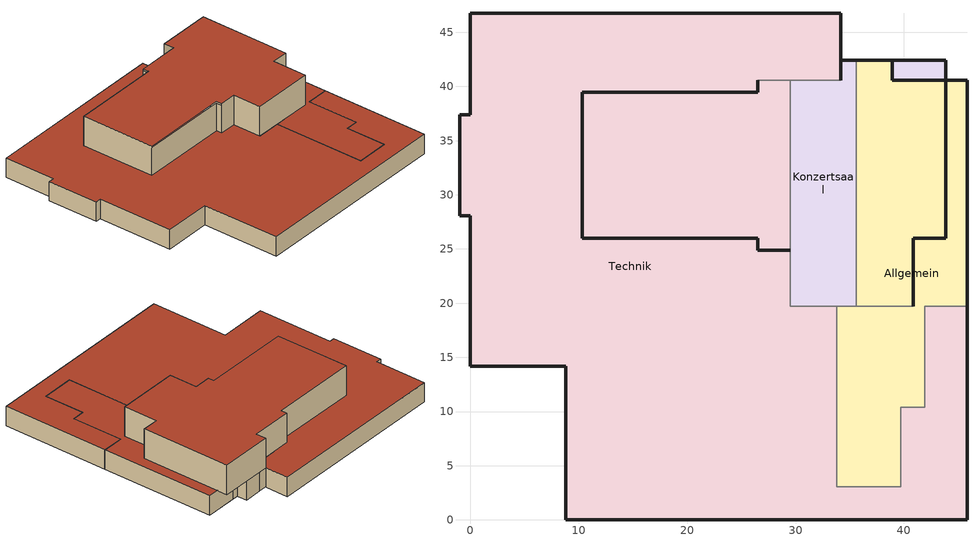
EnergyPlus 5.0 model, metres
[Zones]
Technik
 floor ground (GROUND_FLOOR): 34.17,46.77 34.17,40.57 29.51,40.57 29.51,19.71 33.81,19.71 33.81,3.06 39.71,3.06 39.71,10.41 41.91,10.41 41.91,19.71 45.82,19.71 45.82,0 8.8,0 8.8,14.18 0,14.18 0,28.05 -1,28.05 -1,37.37 0,37.37 0,46.77 z0
 wall outside (EXT_WALL): 34.17,40.57 34.17,46.77 0,46.77 0,37.37 -1,37.37 -1,28.05 0,28.05 0,14.18 8.8,14.18 8.8,0 45.82,0 45.82,19.71 z0:3.6
 wall to Allgemein (ADJ_WALL): 45.82,19.71 41.91,19.71 41.91,10.41 39.71,10.41 39.71,3.06 33.81,3.06 33.81,19.71 z0:3.6
 wall to Konzertsaal (ADJ_WALL): 33.81,19.71 29.51,19.71 29.51,40.57 34.17,40.57 z0:3.6
 roof outside (EXT_ROOF): 0,46.77 0,37.37 -1,37.37 -1,28.05 0,28.05 0,14.18 8.8,14.18 8.8,0 45.82,0 45.82,19.71 41.91,19.71 41.91,10.41 39.71,10.41 39.71,3.06 33.81,3.06 33.81,19.71 29.51,19.71 29.51,40.57 34.17,40.57 34.17,46.77 z3.6
Konzertsaal
 floor outside (EXT_FLOOR): 43.86,42.42 43.86,40.57 38.93,40.57 38.93,42.42 z3.6
 floor ground (GROUND_FLOOR): 35.62,42.42 35.62,19.71 29.51,19.71 29.51,40.57 34.17,40.57 34.17,42.42 z0
 wall outside (EXT_WALL): 43.86,42.42 34.17,42.42 / 40.86,25.97 43.86,25.97 / 26.51,39.47 10.33,39.47 10.33,25.97 / 26.51,24.87 29.51,24.87 z3.6:9.07; 26.51,40.57 26.51,39.47 / 10.33,25.97 26.51,25.97 26.51,24.87 z3.6:8.72; 35.62,42.42 34.17,42.42 34.17,40.57 z0:3.6
 wall outside (EXT_ROOF): 43.86,25.97 43.86,42.42 / 40.86,19.71 40.86,25.97 z3.6:9.07
 wall to Technik (ADJ_WALL): 34.17,40.57 26.51,40.57 z3.6:9.07; 34.17,40.57 29.51,40.57 z0:3.6; 29.51,40.57,3.6 29.51,40.57,0 29.51,19.71,0 29.51,19.71,9.07 29.51,24.87,9.07 29.51,24.87,3.6
 wall to Allgemein (ADJ_WALL): 29.51,19.71 40.86,19.71 z3.6:9.07; 29.51,19.71 35.62,19.71 z0:3.6
 roof outside (EXT_ROOF): 43.86,40.57 43.86,25.97 40.86,25.97 40.86,19.71 35.62,19.71 35.62,42.42 38.93,42.42 38.93,40.57 z3.6; 29.51,40.57 29.51,24.87 26.51,24.87 26.51,25.97 10.33,25.97 10.33,39.47 26.51,39.47 26.51,40.57 z3.6; 10.33,39.47 10.33,25.97 26.51,25.97 26.51,24.87 29.51,24.87 29.51,19.71 40.86,19.71 40.86,25.97 43.86,25.97 43.86,42.42 34.17,42.42 34.17,40.57 26.51,40.57 26.51,39.47 z9.07
Allgemein
 floor ground (GROUND_FLOOR): 45.82,40.57 45.82,19.71 41.91,19.71 41.91,10.41 39.71,10.41 39.71,3.06 33.81,3.06 33.81,19.71 35.62,19.71 35.62,42.42 38.93,42.42 38.93,40.57 z0
 wall outside (EXT_WALL): 45.82,19.71 45.82,40.57 39.93,40.57 38.93,40.57 38.93,42.42 35.62,42.42 z0:3.6
 wall to Technik (ADJ_WALL): 33.81,19.71 33.81,3.06 39.71,3.06 39.71,10.41 41.91,10.41 41.91,19.71 45.82,19.71 z0:3.6
 wall to Konzertsaal (ADJ_WALL): 35.62,42.42 35.62,19.71 33.81,19.71 z0:3.6
 roof outside (EXT_ROOF): 35.62,42.42 35.62,19.71 33.81,19.71 33.81,3.06 39.71,3.06 39.71,10.41 41.91,10.41 41.91,19.71 45.82,19.71 45.82,40.57 38.93,40.57 38.93,42.42 z3.6
[Building]
TRNSYS17: North Axis {deg}=0; Terrain=City; Loads Convergence Tolerance Value=0; Temperature Convergence Tolerance Value {deltaC}=0; Solar Distribution=FullInteriorAndExterior; Maximum Number of Warmup Days=0
[Site:Location]
not used: Latitude {deg}=0; Longitude {deg}=0; Time Zone {hr}=0; Elevation {m}=0
[Construction]
GROUND_FLOOR; EXT_WALL; EXT_FLOOR; EXT_ROOF; ADJ_WALL: 
[WindowProperty:ShadingControl]
ESHADE=0; ISHADE=INPUT 1*MAX_ISHADE : SHADECNTRL=ISHADE_INTERNAL
[SurfaceProperty:OtherSideCoefficients]
BOUNDARY=IDENTICAL; BOUNDARY=INPUT 1*TBOUNDARY; BOUNDARY=INPUT 1*TBOUNDARY_2; BOUNDARY=INPUT 1*TBOUNDARY_3; BOUNDARY=INPUT 1*TGROUND; BOUNDARY=20; BOUNDARY=15
[Zone] Multiplier=1
Technik; Konzertsaal; Allgemein
